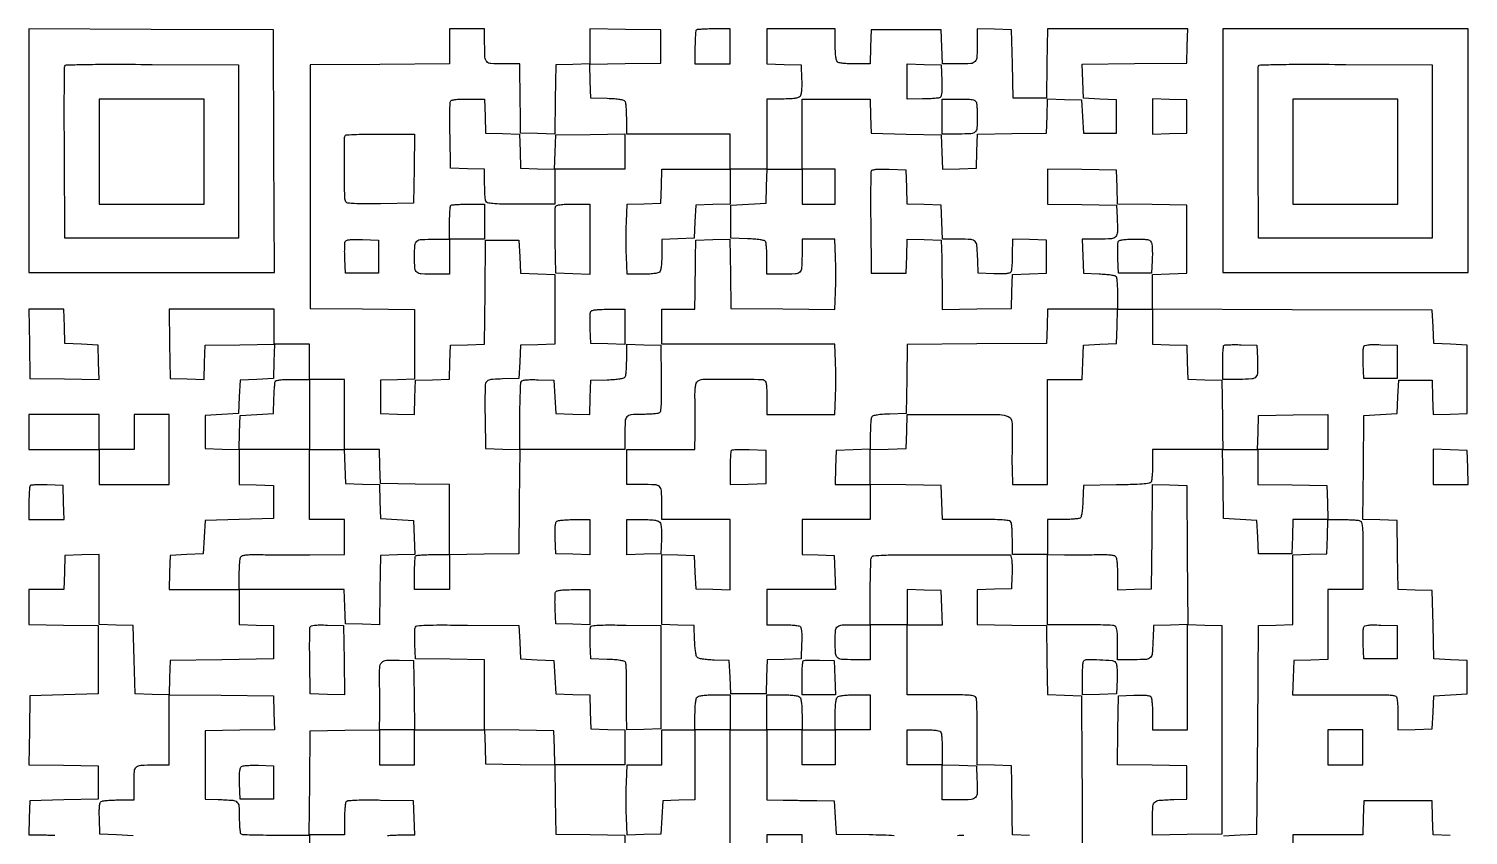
# Model space of a CAD drawing. Extents: x 156 to 936, y 95 to 969.
# Drawn here: x 156 to 936, y 532 to 969 of the extents above; entities that cross this region are included whole.
import ezdxf

# ---------------------------------------------------------------- set-up
doc = ezdxf.new("R2010")
doc.units = 0

msp = doc.modelspace()

# ---------------------------------------------------------------- linework, layer by layer
for points in [[(803.5, 531.5), (812.5, 532), (821.5, 532.5), (822, 589), (822.5, 645.5), (831.75, 645.787526), (841, 646.075052), (841, 665), (841, 683.924948), (850.25, 684.212474), (859.5, 684.5), (859.787526, 693.75), (860.075052, 703), (867.955738, 703, -0.007082), (871.089223, 702.955612, -0.008933), (873.986123, 702.821697, -0.007357), (876.40135, 702.631047, -0.068336), (877.418213, 702.393011, -0.24904), (878.288503, 701.393178, -0.036273), (878.72025, 698.640441, -0.018295), (878.948927, 693.723448, -0.002472), (879, 683.393011), (879, 665), (869.5, 665), (860, 665), (860, 646.037526), (860, 627.075052), (850.75, 626.787526), (841.5, 626.5), (841.212474, 617.25), (840.924948, 608), (859.712474, 607.933947, 0.000753), (867.558252, 607.918172, 0.0007), (875.596046, 607.92536, 0.000697), (882.7424, 607.951719, 0.002368), (887.401724, 607.99747, -0.008179), (891.616033, 607.989874, -0.025722), (894.437012, 607.793234, -0.036226), (896.304599, 607.427377, -0.187083), (897.136411, 606.813523, -0.110024), (897.464721, 605.90277, -0.009673), (897.72919, 603.451387, -0.012303), (897.918031, 600.482431, -0.009267), (897.984687, 597.212474), (898, 588.924948), (907.25, 589.212474), (916.5, 589.5), (917, 598.5), (917.5, 607.5), (926.5, 608), (935.5, 608.5), (935.5, 617.5), (935.5, 626.5), (926.5, 627), (917.5, 627.5), (917, 646), (916.5, 664.5), (907.271928, 664.787236), (898.043857, 665.074471), (897.771928, 683.787236), (897.5, 702.5), (888.234491, 702.787731), (878.968982, 703.075462), (879.234491, 731.287731), (879.5, 759.5), (888.5, 760), (897.5, 760.5), (898, 769.5), (898.5, 778.5), (907.5, 778.5), (916.5, 778.5), (916.788016, 769.212977), (917.076031, 759.925954), (926.288016, 760.212977), (935.5, 760.5), (935.5, 779), (935.5, 797.5), (926.5, 798), (917.5, 798.5), (917, 807.5), (916.5, 816.5), (840.75, 816.756286), (765, 817.012572), (765, 826.46876), (765, 835.924948), (774.25, 836.212474), (783.5, 836.5), (783.5, 855), (783.5, 873.5), (764.787236, 873.771928), (746.074471, 874.043857), (745.787236, 883.271928), (745.5, 892.5), (726.75, 892.772065), (708, 893.044131), (708, 883.544131), (708, 874.044131), (726.75, 873.772065), (745.5, 873.5), (745.800912, 866.520917, -0.012342), (745.941627, 858.877164, -0.177188), (745.006711, 856.370644, -0.201759), (742.724982, 855.226268, -0.016678), (735.943422, 855), (726.924948, 855), (727.212474, 845.75), (727.5, 836.5), (735.968156, 836.206033, -0.010674), (739.539342, 836.005667, -0.020911), (742.36687, 835.666992, -0.02067), (744.466763, 835.236162, -0.192561), (745.202843, 834.706033, -0.112667), (745.505619, 833.854929, -0.008725), (745.748704, 831.430835, -0.011582), (745.922928, 828.497876, -0.008579), (745.984687, 825.25), (746, 817), (727.037526, 817), (708.075052, 817), (707.787526, 807.75), (707.5, 798.5), (669.772021, 798.237996), (632.044042, 797.975993), (631.772021, 779.237996), (631.5, 760.5), (622.532999, 760.207902, 0.009786), (618.707636, 760.008289, 0.020298), (615.737125, 759.673305, 0.020215), (613.552989, 759.24575, 0.195149), (612.798312, 758.707902, 0.112481), (612.495126, 757.856585, 0.008796), (612.251635, 755.442407, 0.011636), (612.07716, 752.521154, 0.00863), (612.015313, 749.287526), (612, 741.075052), (602.75, 740.787526), (593.5, 740.5), (593.212474, 731.25), (592.924948, 722), (602.462474, 722), (612, 722), (612, 712.5), (612, 703), (593.5, 703), (575, 703), (575, 693.538933), (575, 684.077866), (583.75, 683.788933), (592.5, 683.5), (592.787526, 674.25), (593.075052, 665), (574.537526, 665), (556, 665), (556, 655.5), (556, 646), (564.25, 645.984687, -0.00917), (567.504112, 645.918959, -0.012203), (570.45641, 645.732898, -0.00954), (572.894283, 645.472467, -0.110402), (573.793098, 645.149034, -0.187221), (574.389362, 644.340297, -0.039341), (574.721251, 642.5815, -0.027159), (574.864234, 639.914541, -0.008519), (574.793098, 635.914347), (574.5, 627.5), (565.287036, 627.212964), (556.074071, 626.925929), (555.787036, 617.712964), (555.5, 608.5), (546, 608.5), (536.5, 608.5), (536, 617.5), (535.5, 626.5), (527.340089, 626.788987, -0.011567), (523.891314, 626.991088, -0.021226), (521.099184, 627.339416, -0.021889), (518.999158, 627.787742, -0.157271), (518.1358, 628.336371, -0.125024), (517.711338, 629.228781, -0.012684), (517.311344, 631.561195, -0.015246), (516.985233, 634.409812, -0.011582), (516.795712, 637.547384), (516.5, 645.5), (507.75, 645.788933), (499, 646.077866), (499, 665.077866), (499, 684.077866), (507.75, 683.788933), (516.5, 683.5), (517, 674.5), (517.5, 665.5), (526.75, 665.212474), (536, 664.924948), (536, 683.962474), (536, 703), (517.5, 703), (499, 703), (499, 711.893011, 0.014768), (498.800362, 718.650479, 0.195511), (497.747254, 720.85745, 0.175208), (495.400012, 721.829247, 0.01141), (487.918213, 722), (480, 722), (480, 731.5), (480, 741), (498.5, 741), (517, 741), (517.125886, 749.75, 0.00318), (517.157869, 753.735023, 0.001862), (517.148043, 758.507467, 0.001862), (517.10265, 763.282314, 0.003165), (517.024538, 767.27542, -0.00977), (516.999712, 771.185347, -0.020936), (517.165701, 774.197251, -0.024523), (517.491098, 776.410811, -0.125079), (518.021097, 777.52542, -0.217856), (521.169257, 779.042517, -0.005731), (537.086179, 779.179285, -0.004864), (553.179251, 778.976541, -0.30443), (555.393011, 777.418213, -0.06844), (555.631074, 776.400281, -0.007317), (555.821697, 773.9751, -0.008902), (555.955615, 771.066073, -0.00705), (556, 767.918213), (556, 760), (574.40347, 760), (592.806941, 760), (593.15347, 769.5, 0.005743), (593.261505, 773.824751, 0.003373), (593.296414, 779, 0.003373), (593.261505, 784.175249, 0.005743), (593.15347, 788.5), (592.806941, 798), (545.90347, 798), (499, 798), (499, 807.5), (499, 817), (508, 817), (517, 817), (517.079024, 826.25, -0.00076), (517.121575, 830.478045, -0.000437), (517.185059, 835.573437, -0.000437), (517.257785, 840.692568, -0.000729), (517.329024, 845), (517.5, 854.5), (526.727798, 854.787232), (535.955596, 855.074464), (536.227798, 836.287232), (536.5, 817.5), (564.678633, 817.234548), (592.857266, 816.969096), (593.178633, 826.234548, 0.005728), (593.277343, 830.485735, 0.003234), (593.304634, 835.642336, 0.003227), (593.264944, 840.844963, 0.005289), (593.156293, 845.25), (592.812585, 855), (583.906293, 855), (575, 855), (575, 846.106989, -0.014768), (574.800362, 839.349521, -0.195511), (573.747254, 837.14255, -0.175208), (571.400012, 836.170753, -0.01141), (563.918213, 836), (556, 836), (555.984687, 844.25, 0.008591), (555.922842, 847.498009, 0.011595), (555.748365, 850.431384, 0.008743), (555.504907, 852.855762, 0.112618), (555.201688, 853.707902, 0.195149), (554.447011, 854.24575, 0.020215), (552.262875, 854.673305, 0.020298), (549.292364, 855.008289, 0.009786), (545.467001, 855.207902), (536.5, 855.5), (536.5, 864.5), (536.5, 873.5), (546, 874), (555.5, 874.5), (555.787526, 883.75), (556.075052, 893), (565.537526, 893), (575, 893), (575, 883.5), (575, 874), (584, 874), (593, 874), (593, 883.5), (593, 893), (584, 893), (575, 893), (575, 912), (575, 931), (593.462474, 931), (611.924948, 931), (612.212474, 921.75), (612.5, 912.5), (631.5, 912), (650.5, 911.5), (650.788016, 902.212977), (651.076031, 892.925954), (660.288016, 893.212977), (669.5, 893.5), (669.787236, 902.728072), (670.074471, 911.956143), (688.787236, 912.228072), (707.5, 912.5), (707.788016, 921.787023), (708.076031, 931.074046), (717.288016, 930.787023), (726.5, 930.5), (727, 921.5), (727.5, 912.5), (736.5, 912.5), (745.5, 912.5), (745.5, 921.5), (745.5, 930.5), (736.5, 931), (727.5, 931.5), (727.212681, 940.734363), (726.925362, 949.968727), (755.212681, 950.234363), (783.5, 950.5), (783.787526, 959.75), (784.075052, 969), (746.059591, 969), (708.044131, 969), (707.772065, 950.25), (707.5, 931.5), (698.5, 931.5), (689.5, 931.5), (689, 950), (688.5, 968.5), (679.25, 968.787526), (670, 969.075052), (669.986345, 961.787526, -0.010832), (669.799714, 953.859802, -0.166914), (668.811357, 951.3561, -0.20174), (666.562052, 950.225104, -0.016943), (659.920894, 950), (651.075052, 950), (650.787526, 959.25), (650.5, 968.5), (631.5, 968.5), (612.5, 968.5), (612.212474, 959.25), (611.924948, 950), (603.662474, 950, -0.011159), (600.152513, 950.078344, -0.02038), (597.298731, 950.322617, -0.021131), (595.138013, 950.689961, -0.144682), (594.2, 951.2, -0.144849), (593.689458, 952.139671, -0.021091), (593.322289, 954.306878, -0.020332), (593.07823, 957.171507, -0.011084), (593, 960.7), (593, 969), (574.5, 969), (556, 969), (556, 959.537526), (556, 950.075052), (565.25, 949.787526), (574.5, 949.5), (574.793771, 941.655204, -0.01153), (574.842502, 938.264652, -0.021342), (574.701133, 935.514748, -0.023545), (574.405224, 933.431833, -0.126804), (573.921326, 932.405204, -0.145524), (572.939147, 931.748928, -0.03848), (571.078343, 931.326735, -0.027148), (568.342652, 931.0746, -0.009406), (564.377555, 931), (556, 931), (556, 912), (556, 893), (546, 893), (536, 893), (536, 902.5), (536, 912), (508, 912), (480, 912), (479.984687, 920.25, 0.008591), (479.922842, 923.498009, 0.011595), (479.748365, 926.431384, 0.008743), (479.504907, 928.855762, 0.112618), (479.201688, 929.707902, 0.195149), (478.447011, 930.24575, 0.020215), (476.262875, 930.673305, 0.020298), (473.292364, 931.008289, 0.009786), (469.467001, 931.207902), (460.5, 931.5), (460.212762, 940.728277), (459.925523, 949.956554), (479.212762, 950.228277), (498.5, 950.5), (498.5, 959.5), (498.5, 968.5), (479.25, 968.771593), (460, 969.043186), (460, 959.559119), (460, 950.075052), (450.75, 949.787526), (441.5, 949.5), (441.227798, 930.712768), (440.955596, 911.925536), (431.727798, 912.212768), (422.5, 912.5), (422.378301, 922.5, 0.000177), (422.322381, 926.965304, 0.000114), (422.254662, 932.132812, 0.000115), (422.186183, 937.181784, 0.000217), (422.128301, 941.25), (422, 950), (413.106989, 950, -0.014768), (406.349521, 950.199638, -0.195511), (404.14255, 951.252746, -0.175208), (403.170753, 953.599988, -0.01141), (403, 961.081787), (403, 969), (393.5, 969), (384, 969), (384, 959.512025), (384, 950.02405), (346.25, 949.762025), (308.5, 949.5), (308.5, 883.5), (308.5, 817.5), (336.75, 817.234427), (365, 816.968853), (365, 798.021953), (365, 779.075052), (355.75, 778.787526), (346.5, 778.5), (346.5, 769.5), (346.5, 760.5), (355.711984, 760.212977), (364.923969, 759.925954), (365.211984, 769.212977), (365.5, 778.5), (374.712964, 778.787036), (383.925929, 779.074071), (384.212964, 788.287036), (384.5, 797.5), (393.73449, 797.787321), (402.96898, 798.074641), (403.23449, 826.287321), (403.5, 854.5), (412.5, 854.5), (421.5, 854.5), (422, 845.5), (422.5, 836.5), (431.75, 836.212474), (441, 835.924948), (441, 817), (441, 798.075052), (431.75, 797.787526), (422.5, 797.5), (422, 788.5), (421.5, 779.5), (412.759315, 779.211203, 0.005372), (407.484491, 778.980162, 0.052168), (405.278305, 778.626938, 0.141216), (404.132916, 777.934777, 0.12694), (403.473799, 776.711203, 0.054081), (403.268925, 775.186011, 0.002903), (403.172883, 770.302666, 0.004516), (403.144785, 764.481573, 0.003275), (403.214485, 758), (403.5, 741.5), (412.765509, 741.212269), (422.031018, 740.924538), (421.765509, 712.712269), (421.5, 684.5), (402.75, 684.227935), (384, 683.955869), (384, 702.955869), (384, 721.955869), (365.25, 722.227935), (346.5, 722.5), (346.212474, 731.75), (345.924948, 741), (336.462474, 741), (327, 741), (327, 760), (327, 779), (317.5, 779), (308, 779), (308, 788.5), (308, 798), (298.5, 798), (289, 798), (289, 807.5), (289, 817), (260.477935, 817), (231.955869, 817), (232.227935, 798.25), (232.5, 779.5), (241.711984, 779.212977), (250.923969, 778.925954), (251.211984, 788.212977), (251.5, 797.5), (270.28782, 797.772204), (289.075639, 798.044409), (288.78782, 788.772204), (288.5, 779.5), (279.5, 779), (270.5, 778.5), (270, 769.5), (269.5, 760.5), (260.5, 760), (251.5, 759.5), (251.5, 750.5), (251.5, 741.5), (260.75, 741.212474), (270, 740.924948), (270, 731.5), (270, 722.075052), (279.25, 721.787526), (288.5, 721.5), (288.5, 712.5), (288.5, 703.5), (270, 703), (251.5, 702.5), (251, 693.5), (250.5, 684.5), (241.5, 684), (232.5, 683.5), (232.212474, 674.25), (231.924948, 665), (250.962474, 665), (270, 665), (270, 655.537526), (270, 646.075052), (279.25, 645.787526), (288.5, 645.5), (288.5, 636.5), (288.5, 627.5), (260.5, 627), (232.5, 626.5), (232.211984, 617.212977), (231.923969, 607.925954), (222.711984, 608.212977), (213.5, 608.5), (213, 627), (212.5, 645.5), (203.25, 645.787526), (194, 646.075052), (194, 665.075052), (194, 684.075052), (184.75, 683.787526), (175.5, 683.5), (175.212474, 674.25), (174.924948, 665), (165.462474, 665), (156, 665), (156, 655.522065), (156, 646.044131), (174.75, 645.772065), (193.5, 645.5), (193.5, 627), (193.5, 608.5), (175, 608), (156.5, 607.5), (156.228016, 588.772146), (155.956032, 570.044292), (174.728016, 569.772146), (193.5, 569.5), (193.5, 560.5), (193.5, 551.5), (175, 551), (156.5, 550.5), (156.212474, 541.25), (155.924948, 532), (163.880687, 532, -0.007017), (167.042924, 531.955617, -0.008872), (169.964077, 531.821697, -0.007277)], [(698.25, 531.787526), (689, 532.075052), (688.920976, 541.287526, 0.00076), (688.878428, 545.501058, 0.000435), (688.814941, 550.584461, 0.000435), (688.742215, 555.695164, 0.000724), (688.670976, 560), (688.5, 569.5), (679.25, 569.787526), (670, 570.075052), (670, 587.455738, 0.003251), (669.95595, 594.230164, 0.004749), (669.821697, 600.195498, 0.002404), (669.63576, 605.244887, 0.081377), (669.393011, 606.418213, 0.24904), (668.393178, 607.288503, 0.036273), (665.640441, 607.72025, 0.018295), (660.723448, 607.948927, 0.002472), (650.393011, 608), (632, 608), (632, 627), (632, 646), (622, 646), (612, 646), (612, 636.5), (612, 627), (603.106989, 627, -0.014193), (596.375623, 627.191121, -0.188822), (594.163402, 628.205741, -0.180977), (593.179913, 630.471961, -0.012844), (593, 637.474799, -0.02159), (593.237743, 642.978013, -0.210194), (594.331076, 644.976005, -0.154717), (596.725062, 645.846455, -0.010435), (604.081787, 646), (612, 646), (612, 663.418213, -0.003231), (612.04386, 670.20655, -0.004722), (612.177546, 676.182503, -0.002379), (612.362659, 681.242135, -0.081449), (612.604413, 682.4115, -0.28541), (613.840463, 683.34794, -0.012959), (619.379498, 683.716267, -0.009307), (628.949034, 683.92559, -0.001057), (650.596133, 683.950367), (687.983441, 683.914159), (688.542632, 681.686163, -0.045685), (688.742043, 680.406593, -0.008812), (688.849168, 678.062534, -0.009312), (688.87506, 675.3144, -0.008472), (688.800912, 672.479083), (688.5, 665.5), (679.25, 665.212474), (670, 664.924948), (670, 655.484539), (670, 646.044131), (688.75, 645.772065), (707.5, 645.5), (707.771928, 626.787236), (708.043857, 608.074471), (717.271928, 607.787236), (726.5, 607.5), (726.713422, 569.5, -0.000158), (726.797811, 553.576349, -0.000144), (726.874896, 537.154688, -0.000144), (726.935312, 522.478506, -0.000469)], [(350.315021, 531.678036, -0.020283), (353.190499, 531.921884, -0.01101), (356.737526, 532), (365.075052, 532), (364.787526, 541.25), (364.5, 550.5), (346.573721, 550.773792, 0.003244), (337.635503, 550.852313, 0.013907), (332.310485, 550.716418, 0.016205), (328.866523, 550.420432, 0.225497), (327.839034, 549.773792, 0.110898), (327.520179, 548.885456, 0.009361), (327.263597, 546.450739, 0.012067), (327.080161, 543.502728, 0.009039), (327.015313, 540.25), (327, 532), (317.484427, 532), (307.968853, 532), (308.234427, 560.25), (308.5, 588.5), (327.25, 588.772065), (346, 589.044131), (346.122144, 597.772065, 0.003047), (346.153707, 601.767505, 0.001739), (346.145636, 606.595069, 0.001736), (346.10375, 611.453364, 0.002878), (346.030594, 615.551575, -0.017424), (346.112573, 622.844456, -0.179666), (347.269424, 625.568326, -0.194263), (349.877858, 626.764253, -0.020896), (356.655204, 626.793771), (364.5, 626.5), (364.772065, 607.75), (365.044131, 589), (384.022065, 589), (403, 589), (403, 607.977935), (403, 626.955869), (384.25, 627.227935), (365.5, 627.5), (365.205027, 635.411609, -0.006645), (365.129991, 638.540533, -0.008733), (365.149356, 641.396996, -0.006679), (365.238864, 643.776176, -0.079026), (365.429729, 644.677473, -0.288068), (366.425544, 645.424239, -0.011012), (371.25271, 645.71649, -0.010255), (378.992298, 645.855327, -0.00175), (393.724702, 645.765863), (421.5, 645.5), (422, 636.5), (422.5, 627.5), (431.5, 627), (440.5, 626.5), (441, 617.5), (441.5, 608.5), (450.712964, 608.212964), (459.925929, 607.925929), (460.212964, 598.712964), (460.5, 589.5), (469.75, 589.212474), (479, 588.924948), (479, 579.462474), (479, 570), (459.977935, 570), (440.955869, 570), (441.227935, 551.25), (441.5, 532.5), (460.25, 532.227935), (479, 531.955869), (479, 522.5)], [(212.5, 531.5), (203.5, 532), (194.5, 532.5), (194.206902, 540.914347, -0.008519), (194.135766, 544.914541, -0.027159), (194.278749, 547.5815, -0.039341), (194.610638, 549.340297, -0.187221), (195.206902, 550.149034, -0.110402), (196.105717, 550.472467, -0.00954), (198.54359, 550.732898, -0.012203), (201.495888, 550.918959, -0.00917), (204.75, 550.984687), (213, 551), (213, 559.893011, -0.014768), (213.199638, 566.650479, -0.195511), (214.252746, 568.85745, -0.175208), (216.599988, 569.829247, -0.01141), (224.081787, 570), (232, 570), (232, 588.982692), (232, 607.965385), (260.25, 607.732692), (288.5, 607.5), (288.787232, 598.272202), (289.074464, 589.044404), (270.287232, 588.772202), (251.5, 588.5), (251.5, 570), (251.5, 551.5), (258.5, 551.245668, -0.008785), (266.435241, 550.817651, -0.158695), (268.760755, 549.871996, -0.204191), (269.798809, 547.813002, -0.016032), (270, 541.539965, 0.010525), (270.068833, 538.270247, 0.015724), (270.278853, 535.419636, 0.010668), (270.573135, 533.102428, 0.220882), (270.949286, 532.531343, 0.129805), (271.727222, 532.294608, 0.001646), (276.922117, 532.118185, 0.004683), (282.962348, 531.989577, 0.003037), (289.949286, 531.948712), (308, 531.952773), (308, 522.49196)], [(536, 512.924948), (536, 550.962474), (536, 589), (526.5, 589), (517, 589), (517, 570.038933), (517, 551.077866), (508.25, 550.788933), (499.5, 550.5), (499, 541.5), (498.5, 532.5), (489.347764, 532.213768), (480.195529, 531.927536), (479.847764, 541.463768, -0.005725), (479.739265, 545.802516, -0.003372), (479.703949, 550.989357, -0.003372), (479.738574, 556.172755, -0.005759), (479.84653, 560.5), (480.193059, 570), (489.59653, 570), (499, 570), (499, 579.5), (499, 589), (508, 589), (517, 589), (517, 597.3, -0.011084), (517.07823, 600.828493, -0.020332), (517.322289, 603.693122, -0.021091), (517.689458, 605.860329, -0.144849), (518.2, 606.8, -0.144849), (519.139671, 607.310542, -0.021091), (521.306878, 607.677711, -0.020332), (524.171507, 607.92177, -0.011084), (527.7, 608), (536, 608), (536, 598.5), (536, 589), (546, 589), (556, 589), (556, 598.5), (556, 608), (564.3, 608, -0.011084), (567.828493, 607.92177, -0.020332), (570.693122, 607.677711, -0.021091), (572.860329, 607.310542, -0.144849), (573.8, 606.8, -0.144849), (574.310542, 605.860329, -0.021091), (574.677711, 603.693122, -0.020332), (574.92177, 600.828493, -0.011084), (575, 597.3), (575, 589), (584, 589), (593, 589), (593, 597.3, -0.011084), (593.07823, 600.828493, -0.020332), (593.322289, 603.693122, -0.021091), (593.689458, 605.860329, -0.144849), (594.2, 606.8, -0.144849), (595.139671, 607.310542, -0.021091), (597.306878, 607.677711, -0.020332), (600.171507, 607.92177, -0.011084), (603.7, 608), (612, 608), (612, 598.5), (612, 589), (602.5, 589), (593, 589), (593, 579.5), (593, 570), (584, 570), (575, 570), (575, 579.5), (575, 589), (565.5, 589), (556, 589), (556, 570), (556, 551), (564.75, 550.893608, -0.000248), (568.784503, 550.842549, -0.000137), (573.720312, 550.776284, -0.000136), (578.727313, 550.706331, -0.000218), (583, 550.643608), (592.5, 550.5), (593, 541.5), (593.5, 532.5), (611.426204, 532.226208, -0.004527), (619.018538, 532.041483, -0.009449), (624.9248, 531.732439, -0.006421)], [(575, 522.5), (575, 532), (565.5, 532), (556, 532), (556, 504.2, -0.002222)], [(659.344796, 531.793771, -0.01153), (662.735348, 531.842502, -0.021342)]]:
    msp.add_lwpolyline(points, format="xyb")
for points in [[(156, 903.007138), (156, 837), (222.50719, 837), (289.014379, 837), (288.75719, 902.75), (288.5, 968.5), (222.25, 968.757138), (156, 969.014276)], [(803, 903), (803, 837), (869.5, 837), (936, 837), (936, 903), (936, 969), (869.5, 969), (803, 969)], [(194, 902.5), (194, 874), (222.5, 874), (251, 874), (251, 902.5), (251, 931), (222.5, 931), (194, 931)], [(765, 921.5), (765, 911.924948), (774.25, 912.212474), (783.5, 912.5), (783.5, 921.5), (783.5, 930.5), (774.25, 930.787526), (765, 931.075052)], [(841, 902.5), (841, 874), (869.5, 874), (898, 874), (898, 902.5), (898, 931), (869.5, 931), (841, 931)], [(156.227935, 798.25), (156.5, 779.5), (175.28782, 779.227796), (194.075639, 778.955591), (193.78782, 788.227796), (193.5, 797.5), (184.5, 798), (175.5, 798.5), (175.212474, 807.75), (174.924948, 817), (165.440409, 817), (155.955869, 817)], [(156, 750.5), (156, 741), (175, 741), (194, 741), (194, 731.5), (194, 722), (213, 722), (232, 722), (232, 741), (232, 760), (222.5, 760), (213, 760), (213, 750.5), (213, 741), (203.5, 741), (194, 741), (194, 750.5), (194, 760), (175, 760), (156, 760)], [(917, 731.537526), (917, 722), (926.537526, 722), (936.075052, 722), (935.787526, 731.25), (935.5, 740.5), (926.25, 740.787526), (917, 741.075052)], [(632, 655.537526), (632, 646), (641.537526, 646), (651.075052, 646), (650.787526, 655.25), (650.5, 664.5), (641.25, 664.787526), (632, 665.075052)], [(346, 579.5), (346, 570), (355.5, 570), (365, 570), (365, 579.5), (365, 589), (355.5, 589), (346, 589)], [(403.21218, 579.772204), (403.5, 570.5), (422.28782, 570.227796), (441.075639, 569.955591), (440.78782, 579.227796), (440.5, 588.5), (421.71218, 588.772204), (402.924361, 589.044409)], [(860, 579.5), (860, 570), (869.5, 570), (879, 570), (879, 579.5), (879, 589), (869.5, 589), (860, 589)]]:
    msp.add_lwpolyline(points, close=True)
for points in [[(517.666667, 968.333333, 0.174709), (517.400808, 967.76784, 0.005871), (517.195833, 965.267708, 0.010477), (517.048334, 962.266524, 0.007039), (517, 958.833333), (517, 950), (526.5, 950), (536, 950), (536, 959.5), (536, 969), (527.166667, 969, 0.007039), (523.733476, 968.951666, 0.010477), (520.732292, 968.804167, 0.005871), (518.23216, 968.599192, 0.174709)], [(269.5, 902.5), (269.5, 855.5), (222.5, 855.5), (175.5, 855.5), (175.239372, 901.5, -0.000997), (175.174287, 919.225103, -0.001596), (175.197198, 934.357597, -0.000282), (175.267665, 947.72814, -0.090314), (175.461789, 948.759906, -0.301449), (176.45055, 949.464468, -0.003096), (185.402033, 949.70934, -0.005599), (198.68089, 949.841585, -0.001079), (222.722417, 949.759906), (269.5, 949.5)], [(650.793098, 941.085653, -0.008519), (650.864234, 937.085459, -0.027159), (650.721251, 934.4185, -0.039341), (650.389362, 932.659703, -0.187221), (649.793098, 931.850966, -0.110402), (648.894283, 931.527533, -0.00954), (646.45641, 931.267102, -0.012203), (643.504112, 931.081041, -0.00917), (640.25, 931.015313), (632, 931), (632, 940.537526), (632, 950.075052), (641.25, 949.787526), (650.5, 949.5)], [(916.5, 902.5), (916.5, 855.5), (869.5, 855.5), (822.5, 855.5), (822.239372, 901.5, -0.000997), (822.174287, 919.225103, -0.001596), (822.197198, 934.357597, -0.000282), (822.267665, 947.72814, -0.090314), (822.461789, 948.759906, -0.301449), (823.45055, 949.464468, -0.003096), (832.402033, 949.70934, -0.005599), (845.68089, 949.841585, -0.001079), (869.722417, 949.759906), (916.5, 949.5)], [(403.212474, 921.75), (403.5, 912.5), (412.712964, 912.212964), (421.925929, 911.925929), (422.212964, 902.712964), (422.5, 893.5), (431.711984, 893.212977), (440.923969, 892.925954), (441.211984, 902.212977), (441.5, 911.5), (460.25, 911.772065), (479, 912.044131), (479, 902.522065), (479, 893), (460, 893), (441, 893), (441, 883.5), (441, 874), (422.606989, 874, -0.002472), (412.276552, 874.051073, -0.018295), (407.359559, 874.27975, -0.036273), (404.606822, 874.711497, -0.24904), (403.606989, 875.581787, -0.068336), (403.368953, 876.59865, -0.007357), (403.178303, 879.013877, -0.008933), (403.044388, 881.910777, -0.007082), (403, 885.044262), (403, 892.924948), (393.75, 893.212474), (384.5, 893.5), (384.225464, 910.964868, -0.00274), (384.155987, 917.750713, -0.004104), (384.176436, 923.676938, -0.001758), (384.253208, 928.73586, -0.087149), (384.444079, 929.714868, -0.235863), (385.107183, 930.321717, -0.035823), (386.91786, 930.700569, -0.025747), (389.707524, 930.933096, -0.00792), (393.931089, 931), (402.924948, 931)], [(669.393011, 929.418213, -0.063253), (669.629829, 928.450783, -0.009306), (669.821697, 926.43975, -0.010378), (669.955516, 924.041973, -0.008749), (670, 921.5, -0.015844), (669.802358, 915.264457, -0.190499), (668.797846, 913.129957, -0.177094), (666.570835, 912.178146, -0.013336), (659.893011, 912), (651, 912), (651, 921.5), (651, 931), (659.893011, 931, -0.00673), (664.571713, 930.937024, -0.034532), (667.154102, 930.688469, -0.06988), (668.653872, 930.217093, -0.192406)], [(364.772065, 893.25), (364.5, 874.5), (346.573721, 874.226208, -0.003244), (337.635503, 874.147687, -0.013907), (332.310485, 874.283582, -0.016205), (328.866523, 874.579568, -0.225497), (327.839034, 875.226208, -0.139457), (327.159203, 877.517907, -0.00162), (327.031184, 893.493216, -0.001229), (326.99363, 909.708804, -0.198876), (327.666667, 911.333333, -0.188148), (328.281908, 911.603263, -0.001617), (333.529398, 911.804167, -0.005362), (339.604618, 911.951879, -0.003396), (346.688732, 912), (365.044131, 912)], [(536, 883.537526), (536, 874.075052), (526.75, 873.787526), (517.5, 873.5), (517, 864.5), (516.5, 855.5), (507.75, 855.211067), (499, 854.922134), (499, 846.661067, -0.011162), (498.921652, 843.1518, -0.020382), (498.67737, 840.298426, -0.021133), (498.31002, 838.13795, -0.144676), (497.8, 837.2, -0.144419), (496.86461, 836.690761, -0.021194), (494.714083, 836.32314, -0.020457), (491.877361, 836.078525, -0.011278), (488.39653, 836), (480.193059, 836), (479.84653, 845.5, -0.005726), (479.738415, 849.822252, -0.003373), (479.703223, 854.989347, -0.003373), (479.737724, 860.152997, -0.005761), (479.845294, 864.463735), (480.190588, 873.92747), (489.345294, 874.213735), (498.5, 874.5), (498.787526, 883.75), (499.075052, 893), (517.537526, 893), (536, 893)], [(612.469434, 891.780941, 0.088963), (612.273157, 890.754547, 0.000812), (612.196043, 882.93741, 0.002739), (612.171171, 873.932881, 0.001763), (612.236333, 863.493192), (612.5, 836.5), (622, 836.5), (631.5, 836.5), (631.788016, 845.787023), (632.076031, 855.074046), (641.288016, 854.787023), (650.5, 854.5), (650.699908, 845, -0.001208), (650.780163, 840.691038, -0.000722), (650.855807, 835.566956, -0.000723), (650.91638, 830.464512, -0.001256), (650.949908, 826.227935), (651, 816.955869), (669.75, 817.227935), (688.5, 817.5), (688.787036, 826.712964), (689.074071, 835.925929), (698.287036, 836.212964), (707.5, 836.5), (707.5, 845.5), (707.5, 854.5), (698.25, 854.787526), (689, 855.075052), (688.984687, 846.787526, -0.009129), (688.918962, 843.519034, -0.01216), (688.732898, 840.554613, -0.009485), (688.472502, 838.106611, -0.110544), (688.149034, 837.206902, -0.187221), (687.340297, 836.610638, -0.039341), (685.5815, 836.278749, -0.027159), (682.914541, 836.135766, -0.008519), (678.914347, 836.206902), (670.5, 836.5), (670.245668, 843.5, 0.009054), (669.811311, 851.472893, 0.165063), (668.834916, 853.784162, 0.199365), (666.713321, 854.809906, 0.014194), (660.018474, 855), (651.075052, 855), (650.787526, 864.25), (650.5, 873.5), (641.287036, 873.787036), (632.074071, 874.074071), (631.787036, 883.287036), (631.5, 892.5), (622.233101, 892.787749, 0.006977), (617.724927, 892.864789, 0.026478), (614.911477, 892.724532, 0.040954), (613.148472, 892.395303, 0.238871)], [(403, 864.5), (403, 855), (393.5, 855), (384, 855), (384, 845.5), (384, 836), (376.081787, 836, -0.011011), (368.641409, 836.163873, -0.16771), (366.279861, 837.097177, -0.201251), (365.212506, 839.225197, -0.016928), (365, 845.5, -0.016928), (365.212506, 851.774803, -0.201251), (366.279861, 853.902823, -0.16771), (368.641409, 854.836127, -0.011011), (376.081787, 855), (384, 855), (384, 863.833333, -0.007039), (384.048334, 867.266524, -0.010477), (384.195833, 870.267708, -0.005871), (384.400808, 872.76784, -0.174709), (384.666667, 873.333333, -0.174709), (385.23216, 873.599192, -0.005871), (387.732292, 873.804167, -0.010477), (390.733476, 873.951666, -0.007039), (394.166667, 874), (403, 874)], [(460, 854.962474), (460, 835.924948), (450.75, 836.212474), (441.5, 836.5), (441.257563, 854, -0.002549), (441.198054, 860.796851, -0.003829), (441.221776, 866.726562, -0.001593), (441.297044, 871.79645, -0.084029), (441.476178, 872.75, -0.243945), (442.117553, 873.334331, -0.032366), (443.976038, 873.702636, -0.024699), (446.793241, 873.932867, -0.008039), (450.968615, 874), (460, 874)], [(345.5, 845.5), (345.5, 836.5), (336.5, 836.5), (327.5, 836.5), (327.205027, 844.411609, -0.006757), (327.130652, 847.542211, -0.008847), (327.151984, 850.403842, -0.006825), (327.2445, 852.787219, -0.078651), (327.438673, 853.700781, -0.222283), (328.127059, 854.364206, -0.05328), (329.715903, 854.724548, -0.030281), (332.338027, 854.871594, -0.007113), (336.733647, 854.789171), (345.5, 854.5)], [(764.53186, 852.729083, -0.045288), (764.735265, 851.430652, -0.00895), (764.846004, 849.075142, -0.009416), (764.874264, 846.317546, -0.008627), (764.800912, 843.479083), (764.5, 836.5), (755.5, 836.5), (746.5, 836.5), (746.205027, 844.411609, -0.006569), (746.129541, 847.539392, -0.008656), (746.147568, 850.392336, -0.006579), (746.235027, 852.7687, -0.079281), (746.423642, 853.661609, -0.22457), (747.090262, 854.298479, -0.043417), (748.75639, 854.695609, -0.02855), (751.380684, 854.93277, -0.008261), (755.449563, 855, -0.005141), (760.703997, 854.94597, -0.056171), (762.795734, 854.666566, -0.156364), (763.880532, 853.993638, -0.115369)], [(479, 807.462474), (479, 797.924948), (469.75, 798.212474), (460.5, 798.5), (460.205027, 806.411609, -0.006569), (460.129541, 809.539392, -0.008656), (460.147568, 812.392336, -0.006579), (460.235027, 814.7687, -0.079281), (460.423642, 815.661609, -0.228749), (461.106941, 816.304101, -0.041413), (462.854544, 816.698735, -0.027242), (465.620517, 816.933967, -0.007593), (469.968615, 817), (479, 817)], [(765, 807.537526), (765, 798.075052), (774.25, 797.787526), (783.5, 797.5), (783.787036, 788.287036), (784.074071, 779.074071), (793.287036, 778.787036), (802.5, 778.5), (802.699908, 769, -0.001205), (802.780162, 764.692564, -0.000722), (802.855807, 759.573437, -0.000722), (802.916383, 754.478044, -0.001257), (802.949908, 750.25), (803, 741), (812.462474, 741), (821.924948, 741), (822.212474, 750.25), (822.5, 759.5), (841.25, 759.772065), (860, 760.044131), (860, 750.522065), (860, 741), (841, 741), (822, 741), (822, 731.522065), (822, 722.044131), (840.75, 721.772065), (859.5, 721.5), (859.787526, 712.25), (860.075052, 703), (850.575052, 703), (841.075052, 703), (840.787526, 693.75), (840.5, 684.5), (831.5, 684.5), (822.5, 684.5), (822, 693.5), (821.5, 702.5), (812.5, 703), (803.5, 703.5), (803.227935, 722.25), (802.955869, 741), (783.977935, 741), (765, 741), (764.984687, 732.75, -0.008715), (764.922014, 729.500689, -0.011727), (764.745063, 726.563274, -0.008914), (764.497985, 724.136111, -0.11214), (764.190449, 723.273912, -0.223435), (763.222567, 722.660091, -0.01141), (759.426015, 722.268756, -0.01247), (753.909881, 721.965306, -0.003691), (745.455762, 721.773912), (727.5, 721.5), (727.206033, 713.031844, -0.010674), (727.005667, 709.460658, -0.020911), (726.666992, 706.63313, -0.02067), (726.236162, 704.533237, -0.192561), (725.706033, 703.797157, -0.112667), (724.854929, 703.494381, -0.008725), (722.430835, 703.251296, -0.011582), (719.497876, 703.077072, -0.008579), (716.25, 703.015313), (708, 703), (708, 693.5), (708, 684), (717.25, 683.933947, 0.001658), (721.436818, 683.917937, 0.001002), (726.397694, 683.92536, 0.001003), (731.325489, 683.952492, 0.001761), (735.401724, 683.99747, -0.008179), (739.616033, 683.989874, -0.025722), (742.437012, 683.793234, -0.036226), (744.304599, 683.427377, -0.187083), (745.136411, 682.813523, -0.110024), (745.464721, 681.90277, -0.009673), (745.72919, 679.451387, -0.012303), (745.918031, 676.482431, -0.009267), (745.984687, 673.212474), (746, 664.924948), (755.25, 665.212474), (764.5, 665.5), (764.765637, 693.787319), (765.031273, 722.074638), (774.265637, 721.787319), (783.5, 721.5), (783.761989, 683.787367), (784.023977, 646.074734), (793.261989, 645.787367), (802.5, 645.5), (802.5, 589), (802.5, 532.5), (783.75, 532.227935), (765, 531.955869), (765, 540.958883, -0.014005), (765.188915, 547.701993, -0.198811), (766.213314, 549.830689, -0.165771), (768.523155, 550.810585, -0.009086), (776.5, 551.245668), (783.5, 551.5), (783.5, 560.5), (783.5, 569.5), (764.728016, 569.772146), (745.956032, 570.044292), (746.228016, 588.772146), (746.5, 607.5), (754.914347, 607.793098, -0.008519), (758.914541, 607.864234, -0.027159), (761.5815, 607.721251, -0.039341), (763.340297, 607.389362, -0.187221), (764.149034, 606.793098, -0.110402), (764.472467, 605.894283, -0.00954), (764.732898, 603.45641, -0.012203), (764.918959, 600.504112, -0.00917), (764.984687, 597.25), (765, 589), (774.5, 589), (784, 589), (784, 617.537526), (784, 646.075052), (774.75, 645.787526), (765.5, 645.5), (765.245668, 638.5, -0.009074), (764.810854, 630.52461, -0.165509), (763.832254, 628.214245, -0.199016), (761.706186, 627.189349, -0.014075), (754.980948, 627), (746, 627), (746, 635.893011, 0.00673), (745.937024, 640.571713, 0.034532), (745.688469, 643.154102, 0.06988), (745.217093, 644.653872, 0.192406), (744.418213, 645.393011, 0.081401), (743.244542, 645.635772, 0.002396), (738.184475, 645.821697, 0.00474), (732.207024, 645.955951, 0.003244), (725.418213, 646), (708, 646), (708, 665), (708, 684), (698.5, 684), (689, 684), (689, 691.918213, 0.00705), (688.955615, 695.066073, 0.008902), (688.821697, 697.9751, 0.007317), (688.631074, 700.400281, 0.06844), (688.393011, 701.418213, 0.248902), (687.393938, 702.288297, 0.036362), (684.646395, 702.720189, 0.01833), (679.738583, 702.948905, 0.002478), (669.430537, 703), (651.075052, 703), (650.787526, 712.25), (650.5, 721.5), (631.25, 721.771593), (612, 722.043186), (612, 731.485381), (612, 740.927576), (621.75, 741.213788), (631.5, 741.5), (631.787526, 750.75), (632.075052, 760), (659.970138, 760, -0.002402), (682.187028, 759.893285, -0.102432), (686.784355, 758.895318, -0.277138), (688.767094, 756.071577, -0.025354), (688.9529, 747.129626, 0.003681), (688.864853, 743.227374, 0.002235), (688.815339, 738.611515, 0.00224), (688.807203, 734.031699, 0.003951), (688.847307, 730.25), (689, 722), (698.5, 722), (708, 722), (708, 750.5), (708, 779), (717.462474, 779), (726.924948, 779), (727.212474, 788.25), (727.5, 797.5), (736.5, 798), (745.5, 798.5), (745.787526, 807.75), (746.075052, 817), (755.537526, 817), (765, 817)], [(498.700404, 779.528365, -0.00349), (498.736243, 770.933149, -0.012629), (498.582705, 765.464535, -0.012092), (498.294705, 761.756237, -0.229632), (497.700404, 760.793677, -0.112425), (496.854768, 760.492335, -0.008824), (494.460609, 760.250274, -0.011659), (491.563461, 760.076824, -0.00865), (488.356989, 760.015313, 0.01753), (482.197169, 759.787688, 0.202261), (480.08692, 758.712752, 0.165682), (479.162535, 756.344571, 0.010942), (479, 748.918213), (479, 741), (450.547229, 741), (422.094458, 741), (422.102454, 758.780339, -0.004091), (422.162055, 765.685495, -0.006142), (422.337352, 771.708638, -0.002782), (422.577521, 776.821239, -0.125927), (422.890878, 777.823436, -0.193784), (423.675061, 778.400496, -0.036643), (425.458532, 778.721944, -0.02634), (428.136165, 778.862387, -0.008639), (432.085653, 778.793098), (440.5, 778.5), (441, 769.5), (441.5, 760.5), (450.711984, 760.212977), (459.923969, 759.925954), (460.211984, 769.212977), (460.5, 778.5), (469.467001, 778.792098, 0.009786), (473.292364, 778.991711, 0.020298), (476.262875, 779.326695, 0.020215), (478.447011, 779.75425, 0.195149), (479.201688, 780.292098, 0.112754), (479.504941, 781.145057, 0.00869), (479.748365, 783.579639, 0.011554), (479.922845, 786.525136, 0.008553), (479.984687, 789.787526), (480, 798.075052), (489.25, 797.787526), (498.5, 797.5)], [(821.800912, 790.520917, -0.012322), (821.941866, 782.88044, -0.176722), (821.009281, 780.372662, -0.202101), (818.732324, 779.227183, -0.01682), (811.980948, 779), (803, 779), (803, 787.833333, -0.007416), (803.050964, 791.269043, -0.010972), (803.206402, 794.278277, -0.006396), (803.422807, 796.77838, -0.173269), (803.702644, 797.369311, -0.179987), (804.290922, 797.638564, -0.007016), (806.709672, 797.781547, -0.011703), (809.626528, 797.84459, -0.007913), (812.952644, 797.785977), (821.5, 797.5)], [(897.5, 788.5), (897.5, 779.5), (888.5, 779.5), (879.5, 779.5), (879.205027, 787.411609, -0.006757), (879.130652, 790.542211, -0.008847), (879.151984, 793.403842, -0.006825), (879.2445, 795.787219, -0.078651), (879.438673, 796.700781, -0.222283), (880.127059, 797.364206, -0.05328), (881.715903, 797.724548, -0.030281), (884.338027, 797.871594, -0.007113), (888.733647, 797.789171), (897.5, 797.5)], [(308, 760), (308, 741), (317.462474, 741), (326.924948, 741), (327.212474, 731.75), (327.5, 722.5), (336.712964, 722.212964), (345.925929, 721.925929), (346.212964, 712.712964), (346.5, 703.5), (355.5, 703), (364.5, 702.5), (364.787023, 693.288016), (365.074046, 684.076031), (355.787023, 683.788016), (346.5, 683.5), (346.227798, 664.712768), (345.955596, 645.925536), (336.727798, 646.212768), (327.5, 646.5), (327.212474, 655.75), (326.924948, 665), (298.462474, 665), (270, 665), (270.015313, 673.25, -0.009309), (270.081972, 676.505577, -0.012345), (270.27081, 679.46241, -0.00973), (270.535316, 681.903682, -0.10988), (270.863589, 682.813523, -0.187083), (271.695401, 683.427377, -0.036226), (273.562988, 683.793234, -0.025722), (276.383967, 683.989874, -0.008179), (280.598276, 683.99747, 0.002366), (285.25558, 683.951722, 0.000698), (292.392931, 683.92536, 0.000701), (300.418589, 683.918172, 0.000754), (308.25, 683.933947), (327, 684), (327, 693.5), (327, 703), (317.5, 703), (308, 703), (308, 722), (308, 741), (288.962474, 741), (269.924948, 741), (270.212474, 750.25), (270.5, 759.5), (279.5, 760), (288.5, 760.5), (288.769726, 768.5, -0.004694), (288.905777, 771.655284, -0.006263), (289.092081, 774.517187, -0.004511), (289.299299, 776.905307, -0.062379), (289.488341, 777.75, -0.245965), (290.124042, 778.334747, -0.032567), (291.976619, 778.702973, -0.024764), (294.790152, 778.933009, -0.008016), (298.968615, 779), (308, 779)], [(536.701526, 740.368192, 0.173428), (536.422094, 739.777645, 0.006338), (536.206073, 737.267311, 0.010917), (536.05088, 734.246635, 0.007375), (536, 730.797121), (536, 721.927576), (545.75, 722.213788), (555.5, 722.5), (555.5, 731.5), (555.5, 740.5), (546.451526, 740.784859, 0.007452), (542.933373, 740.843152, 0.011094), (539.854968, 740.779968, 0.006365), (537.294584, 740.637876, 0.181254)], [(156.702644, 721.369311, 0.173269), (156.422807, 720.77838, 0.006396), (156.206402, 718.278277, 0.010972), (156.050964, 715.269043, 0.007416), (156, 711.833333), (156, 703), (165.537526, 703), (175.075052, 703), (174.787526, 712.25), (174.5, 721.5), (165.952644, 721.785977, 0.007913), (162.626528, 721.84459, 0.011703), (159.709672, 721.781547, 0.007016), (157.290922, 721.638564, 0.179987)], [(460, 693.462474), (460, 683.924948), (450.75, 684.212474), (441.5, 684.5), (441.206902, 692.914347, -0.008519), (441.135766, 696.914541, -0.027159), (441.278749, 699.5815, -0.039341), (441.610638, 701.340297, -0.187221), (442.206902, 702.149034, -0.110402), (443.105717, 702.472467, -0.00954), (445.54359, 702.732898, -0.012203), (448.495888, 702.918959, -0.00917), (451.75, 702.984687), (460, 703)], [(497.921326, 701.594796, -0.126804), (498.405224, 700.568167, -0.023545), (498.701133, 698.485252, -0.021342), (498.842502, 695.735348, -0.01153), (498.793771, 692.344796), (498.5, 684.5), (489.25, 684.212474), (480, 683.924948), (480, 693.462474), (480, 703), (488.377555, 703, -0.009406), (492.342652, 702.9254, -0.027148), (495.078343, 702.673265, -0.03848), (496.939147, 702.251072, -0.145524)], [(384, 674.5), (384, 665), (374.5, 665), (365, 665), (365, 673.833333, -0.007039), (365.048334, 677.266524, -0.010477), (365.195833, 680.267708, -0.005871), (365.400808, 682.76784, -0.174709), (365.666667, 683.333333, -0.174709), (366.23216, 683.599192, -0.005871), (368.732292, 683.804167, -0.010477), (371.733476, 683.951666, -0.007039), (375.166667, 684), (384, 684)], [(460, 655.462474), (460, 645.924948), (450.75, 646.212474), (441.5, 646.5), (441.205027, 654.411609, -0.006569), (441.129541, 657.539392, -0.008656), (441.147568, 660.392336, -0.006579), (441.235027, 662.7687, -0.079281), (441.423642, 663.661609, -0.228749), (442.106941, 664.304101, -0.041413), (443.854544, 664.698735, -0.027242), (446.620517, 664.933967, -0.007593), (450.968615, 665), (460, 665)], [(326.772204, 626.71218), (327.044409, 607.924361), (317.772204, 608.21218), (308.5, 608.5), (308.225464, 625.964868, -0.002823), (308.157086, 632.753462, -0.004215), (308.180851, 638.688445, -0.00185), (308.262501, 643.748662, -0.086861), (308.45911, 644.754039, -0.230482), (309.132433, 645.382988, -0.046818), (310.777796, 645.724608, -0.028677), (313.433667, 645.867661, -0.007362), (317.733647, 645.789171), (326.5, 645.5)], [(498.5, 617.5), (498.5, 589.5), (489.25, 589.212474), (480, 588.924948), (479.877856, 597.712474, -0.002531), (479.842378, 601.727427, -0.001458), (479.838237, 606.562414, -0.001457), (479.86239, 611.417581, -0.002438), (479.914506, 615.5, 0.008664), (479.915618, 619.03544, 0.01191), (479.785882, 622.211071, 0.00869), (479.570173, 624.834839, 0.12484), (479.25365, 625.707902, 0.188118), (478.47602, 626.243003, 0.019685), (476.263551, 626.671834, 0.019979), (473.276278, 627.00822, 0.009905), (469.467001, 627.207902), (460.5, 627.5), (460.205027, 635.411609, -0.006675), (460.130169, 638.540985, -0.008764), (460.150065, 641.398842, -0.006718), (460.240384, 643.779147, -0.078924), (460.432141, 644.683759, -0.272816), (461.336687, 645.402925, -0.020679), (464.575376, 645.720356, -0.014971), (469.892481, 645.860803, -0.002741), (479.727115, 645.772149), (498.5, 645.5)], [(897.5, 636.5), (897.5, 627.5), (888.5, 627.5), (879.5, 627.5), (879.205027, 635.411609, -0.006757), (879.130652, 638.542211, -0.008847), (879.151984, 641.403842, -0.006825), (879.2445, 643.787219, -0.078651), (879.438673, 644.700781, -0.222283), (880.127059, 645.364206, -0.05328), (881.715903, 645.724548, -0.030281), (884.338027, 645.871594, -0.007113), (888.733647, 645.789171), (897.5, 645.5)], [(592.787526, 617.25), (593.075052, 608), (584.037526, 608), (575, 608), (575, 616.833333, -0.007429), (575.05105, 620.269125, -0.010988), (575.206746, 623.278621, -0.006414), (575.423524, 625.778731, -0.173222), (575.703816, 626.370483, -0.17855), (576.286747, 626.639255, -0.007766), (578.564452, 626.783202, -0.012381), (581.319749, 626.846095, -0.008434), (584.453816, 626.787149), (592.5, 626.5)], [(744.921326, 625.594796, -0.126804), (745.405224, 624.568167, -0.023545), (745.701133, 622.485252, -0.021342), (745.842502, 619.735348, -0.01153), (745.793771, 616.344796), (745.5, 608.5), (736.25, 608.212474), (727, 607.924948), (727, 616.795808, -0.007009), (727.048332, 620.243385, -0.010438), (727.195833, 623.256685, -0.00583), (727.400781, 625.767459, -0.174822), (727.666667, 626.333333, -0.1982), (729.641278, 627.154415, -0.011379), (736.346099, 627.02018, -0.011327), (743.040061, 626.581573, -0.200106)], [(650.393011, 587.418213, -0.068336), (650.631047, 586.40135, -0.007357), (650.821697, 583.986123, -0.008933), (650.955612, 581.089223, -0.007082), (651, 577.955738), (651, 570.075052), (660.25, 569.787526), (669.5, 569.5), (669.800912, 562.520917, -0.012322), (669.941866, 554.88044, -0.176722), (669.009281, 552.372662, -0.202101), (666.732324, 551.227183, -0.01682), (659.980948, 551), (651, 551), (651, 560.5), (651, 570), (641.5, 570), (632, 570), (632, 579.5), (632, 589), (640.893011, 589, -0.00673), (645.571713, 588.937024, -0.034532), (648.154102, 588.688469, -0.06988), (649.653872, 588.217093, -0.192406)], [(288.5, 560.5), (288.5, 551.5), (279.5, 551.5), (270.5, 551.5), (270.206902, 559.914347, -0.008557), (270.136131, 563.911022, -0.02706), (270.279299, 566.583734, -0.03904), (270.61127, 568.351173, -0.184607), (271.206902, 569.17015, -0.118191), (272.102078, 569.488416, -0.010843), (274.470153, 569.689286, -0.01353), (277.341672, 569.792355, -0.010196), (280.5, 569.755803), (288.5, 569.5)]]:
    msp.add_lwpolyline(points, format="xyb", close=True)
msp.add_lwpolyline([(926.287036, 531.787036), (917.074071, 532.074071), (916.787036, 541.287036), (916.5, 550.5), (898, 550.5), (879.5, 550.5), (879.212474, 541.25), (878.924948, 532), (860, 532), (841.075052, 532), (840.787526, 522.75)])

doc.saveas('drawing.dxf')
